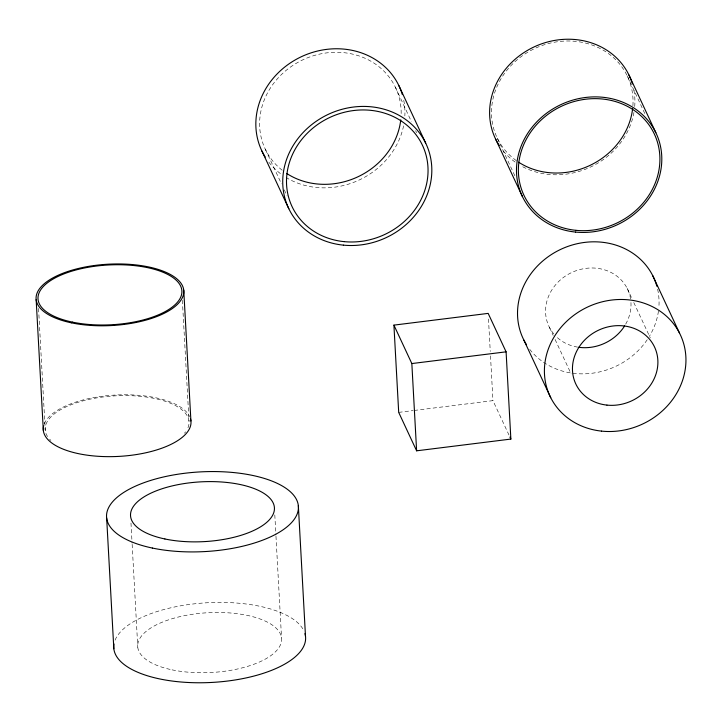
<?xml version="1.0" encoding="UTF-8"?>
<svg xmlns="http://www.w3.org/2000/svg" width="722" height="722" viewBox="0 0 722 722"><rect width="100%" height="100%" fill="white"/><g stroke="black" fill="none" stroke-linecap="round" stroke-linejoin="round"><path stroke-width="0.54" stroke-dasharray="3.61 2.71" d="M398.697 412.379L413.11 410.583M414.22 410.448L492.946 400.638L508.983 435.032M627.237 75.891L645.63 115.339M627.174 288.358L631.885 298.475M633.772 302.518L650.287 337.923M497.277 138.119L515.201 176.556M549.406 327.319L553.187 335.414M555.074 339.457L571.111 373.852M395.367 87.2L411.405 121.585M415.646 130.691L416.594 132.713M265.407 149.427L281.445 183.812M284.278 189.886L287.112 195.951M488.478 318.989L490.256 351.424M490.5 355.901L492.946 400.638M274.802 514.939L275.903 535.074M275.966 536.193L281.544 637.977M182.377 300.307L189.002 421.116M130.98 523.035L132.081 543.17M132.144 544.289L137.785 647.201M38.555 308.411L45.053 426.973M45.116 428.092L45.242 430.33M44.304 423.841A73.969 30.721 -3.1 0 1 116.422 394.988A73.969 30.721 -3.1 0 1 189.696 416.684M47.571 436.557A72.047 29.927 -3.1 0 1 116.441 395.791A72.047 29.927 -3.1 0 1 187.007 429.689M185.608 431.81A72.047 29.927 -3.1 0 1 184.48 433.209M50.91 440.447A72.047 29.927 -3.1 0 1 49.637 439.184M115.096 640.152A96.062 39.9 -3.1 0 1 208.757 602.68A96.062 39.9 -3.1 0 1 303.917 630.857M633.943 90.367A73.969 66.37 -25 0 1 634.701 106.657M633.952 112.461A73.969 66.37 -25 0 1 521.717 166.204M515.102 162.053A73.969 66.37 -25 0 1 503.198 150.934M516.329 160.627A72.047 64.646 -25 0 1 534.659 48.554A72.047 64.646 -25 0 1 632.896 105.719M403.751 100.286A75.882 68.094 -25 0 1 404.852 115.962M403.571 125.881A75.882 68.094 -25 0 1 286.183 177.54M280.407 173.605A75.882 68.094 -25 0 1 267.988 161.06M282.194 170.23A72.047 64.646 -25 0 1 302.789 59.854A72.047 64.646 -25 0 1 401.152 114.202M553.756 333.898A43.491 39.024 -25 0 1 572.239 272.266A43.491 39.024 -25 0 1 630.595 298.998M630.965 302.527A43.491 39.024 -25 0 1 625.189 325.008M577.609 347.129A43.491 39.024 -25 0 1 556.527 336.858M657.625 289.233A72.047 64.646 -25 0 1 658.807 308.023M658.455 311.092A72.047 64.646 -25 0 1 649.421 336.281M647.219 339.728A72.047 64.646 -25 0 1 529.704 349.295M172.062 669.845A72.047 29.927 -3.1 0 0 281.598 640.116A72.047 29.927 -3.1 0 0 175.338 617.806A72.047 29.927 -3.1 0 0 172.062 669.845"/><path stroke-width="1.08" d="M393.914 325.126L488.171 313.393L506.095 351.831L510.869 439.075L416.621 450.817L398.697 412.379L393.914 325.126L411.838 363.563L416.621 450.817M411.838 363.563L506.095 351.831M628.97 75.061L655.856 132.722M652.697 275.569L679.582 333.221M495.545 138.949L522.43 196.61M523.883 340.107L550.769 397.768M398.833 85.539L425.718 143.191M509.931 437.054L510.869 439.075M261.942 151.088L288.827 208.739M298.339 505.571L305.505 636.443M183.749 290.118L190.915 420.989M106.648 517.864L113.823 648.735M36.154 299.585L43.32 430.456M190.491 418.814A73.969 30.721 -3.1 0 1 117.812 456.448A73.969 30.721 -3.1 0 1 43.6 426.052M304.955 633.627A96.062 39.9 -3.1 0 1 211.708 682.443A96.062 39.9 -3.1 0 1 113.986 643.979M499.272 145.555A73.969 66.37 -25 0 1 534.406 46.768A73.969 66.37 -25 0 1 632.391 83.896M632.634 108.553A72.047 64.646 -25 0 1 589.856 165.464A72.047 64.646 -25 0 1 518.676 162.224M265.236 157.044A75.882 68.094 -25 0 1 302.301 56.28A75.882 68.094 -25 0 1 402.344 94.6M400.764 119.852A72.047 64.646 -25 0 1 357.986 176.764A72.047 64.646 -25 0 1 286.805 173.524M624.629 325.929A43.491 39.024 -25 0 1 578.629 347.282M526.564 344.8A72.047 64.646 -25 0 1 562.014 248.774A72.047 64.646 -25 0 1 656.876 286.282M71.343 322.824A73.969 30.721 -3.1 0 0 183.794 292.311A73.969 30.721 -3.1 0 0 74.709 269.414A73.969 30.721 -3.1 0 0 71.343 322.824M72.344 322.102A72.047 29.927 -3.1 0 0 181.881 292.374A72.047 29.927 -3.1 0 0 75.62 270.073A72.047 29.927 -3.1 0 0 72.344 322.102M152.36 548.052A96.062 39.9 -3.1 0 0 298.403 508.423A96.062 39.9 -3.1 0 0 156.719 478.677A96.062 39.9 -3.1 0 0 152.36 548.052M164.896 538.973A72.047 29.927 -3.1 0 0 274.423 509.245A72.047 29.927 -3.1 0 0 168.163 486.935A72.047 29.927 -3.1 0 0 164.896 538.973M575.614 232.078A73.969 66.37 -25 0 0 657.742 137.063A73.969 66.37 -25 0 0 534.081 124.843A73.969 66.37 -25 0 0 575.614 232.078M575.966 230.327A72.047 64.646 -25 0 0 655.955 137.785A72.047 64.646 -25 0 0 535.507 125.881A72.047 64.646 -25 0 0 575.966 230.327M343.392 245.137A75.882 68.094 -25 0 0 427.65 147.649A75.882 68.094 -25 0 0 300.776 135.113A75.882 68.094 -25 0 0 343.392 245.137M344.096 241.635A72.047 64.646 -25 0 0 424.085 149.084A72.047 64.646 -25 0 0 303.637 137.18A72.047 64.646 -25 0 0 344.096 241.635M606.931 405.105A43.491 39.024 -25 0 0 655.603 349.511A43.491 39.024 -25 0 0 582.988 341.858A43.491 39.024 -25 0 0 606.931 405.105M601.516 431.115A72.047 64.646 -25 0 0 682.146 339.024A72.047 64.646 -25 0 0 561.86 326.344A72.047 64.646 -25 0 0 601.516 431.115"/></g></svg>
